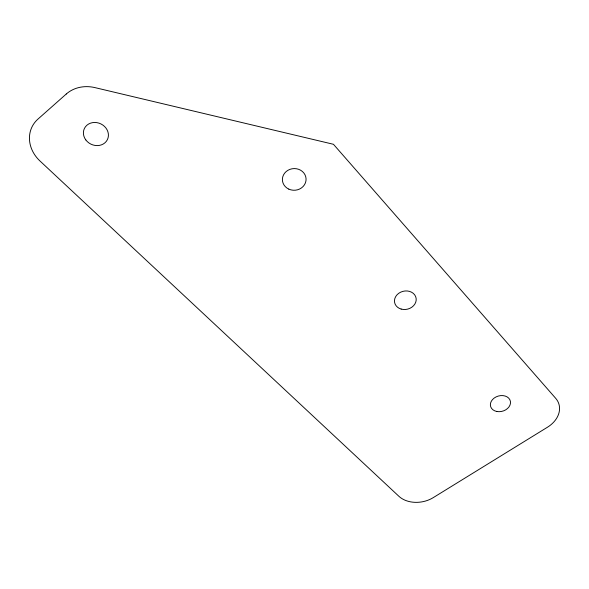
<?xml version="1.0" encoding="UTF-8"?>
<svg xmlns="http://www.w3.org/2000/svg" width="589" height="589" viewBox="0 0 589 589"><rect width="100%" height="100%" fill="white"/><g stroke="black" fill="none" stroke-linecap="round" stroke-linejoin="round"><path stroke-width="0.88" d="M66.255 94.026L37.983 119.074A33.175 28.736 26.3 0 0 40.008 161.018L398.9 496.291A24.944 18.524 -10 0 0 433.195 497.661L547.424 427.253A26.321 19.908 -17.2 0 0 555.692 398.319L333.455 144.29L94.947 87.614A33.433 29.56 27.7 0 0 66.255 94.026M85.788 139.895A12.781 11.279 25.4 0 0 107.345 139.74A12.781 11.279 25.4 0 0 94.608 122.46A12.781 11.279 25.4 0 0 85.788 139.895M288.794 189.113A11.854 10.845 -3.5 0 0 306.066 178.806A11.854 10.845 -3.5 0 0 287.837 170.354A11.854 10.845 -3.5 0 0 288.794 189.113M401.161 309.07A10.97 9.196 -13.4 0 0 416.121 298.292A10.97 9.196 -13.4 0 0 398.724 293.315A10.97 9.196 -13.4 0 0 401.161 309.07M496.763 411.475A10.241 7.871 -15.9 0 0 510.405 401.315A10.241 7.871 -15.9 0 0 494.142 398.083A10.241 7.871 -15.9 0 0 496.763 411.475"/></g></svg>
